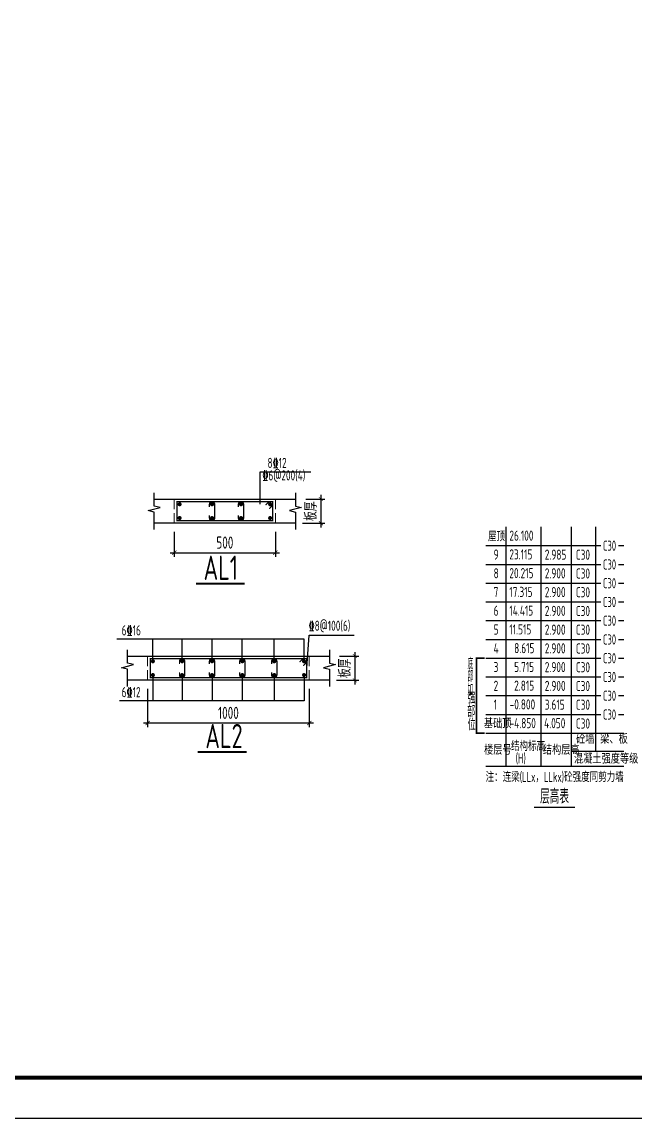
# Model space of a CAD drawing. Extents: x -655480 to 203344, y -294099 to 287156.
# Drawn here: x -150325 to -135155, y 28700 to 55792 of the extents above; entities that cross this region are included whole.
import ezdxf
from ezdxf.enums import TextEntityAlignment as Align

# ---------------------------------------------------------------- set-up
doc = ezdxf.new("R2010")
doc.units = 0
doc.header["$LTSCALE"] = 1000
doc.linetypes.add('DASH', pattern=[0.35, 0.25, -0.1])
doc.layers.get('0').update_dxf_attribs({"linetype": 'CONTINUOUS'})
doc.layers.get('DEFPOINTS').update_dxf_attribs({"linetype": 'CONTINUOUS'})
for name, color, linetype in [('-TK', 7, 'CONTINUOUS'), ('AXIS', 3, 'CONTINUOUS'), ('BEAM_DE', 7, 'CONTINUOUS'), ('NUM', 7, 'CONTINUOUS'), ('REIN', 6, 'CONTINUOUS'), ('S-0-TEXT', 7, 'CONTINUOUS'), ('S-B表格', 2, 'CONTINUOUS'), ('TEXT', 2, 'CONTINUOUS'), ('THIN', 7, 'CONTINUOUS'), ('大样详图_文字', 60, 'CONTINUOUS')]:
    doc.layers.add(name, color=color, linetype=linetype)
for name, color, linetype, lineweight in [('7549', 9, 'CONTINUOUS', 18), ('S-REIN', 12, 'CONTINUOUS', 50), ('S-Thin-D', 7, 'DASH', 18)]:
    doc.layers.add(name, color=color, linetype=linetype, lineweight=lineweight)
doc.styles.add('TSSD_DIMENSION', font='Tssdeng.shx', dxfattribs={"width": 0.7, "bigfont": 'tssdchn.shx'})
doc.styles.add('TSSD_Norm', font='Tssdeng.shx', dxfattribs={"bigfont": 'tssdchn.shx'})
doc.styles.add('TSSD_REIN', font='tssdeng.shx', dxfattribs={"width": 0.7, "height": 300, "bigfont": 'tssdchn.shx'})
doc.dimstyles.new('TSSD_25_100', dxfattribs={"dimtxt": 300, "dimasz": 100, "dimexe": 100, "dimexo": 250, "dimgap": 100, "dimtad": 1, "dimdec": 0, "dimlfac": 0.25, "dimzin": 0, "dimdsep": 46, "dimtxsty": 'TSSD_DIMENSION', "dimblk": 'ARCHTICK', "dimcen": 0, "dimdle": 100, "dimclrt": 7, "dimadec": 0, "dimazin": 0, "dimtfac": 1, "dimtdec": 0, "dimtix": 1, "dimtmove": 2, "dimatfit": 3, "dimldrblk": 'ARCHTICK', "dimfxl": 1, "dimtolj": 1, "dimtzin": 0, "dimarcsym": 0})

# ---------------------------------------------------------------- blocks, each defined once
blk = doc.blocks.new('A1')
blk.add_lwpolyline([(0, 59400), (0, 0), (84100, 0), (84100, 59400)], close=True)
at = {"const_width": 100}
blk.add_lwpolyline([(2500, 58400), (2500, 1000), (83100, 1000), (83100, 58400)], close=True, dxfattribs=at)
blk = doc.blocks.new('B20200424131938')
at = {"layer": '7549', "const_width": 40}
blk.add_lwpolyline([(417, 3688), (217, 3688), (217, 1834), (417, 1834)], dxfattribs=at)
at = {"layer": 'S-0-TEXT'}
blk.add_lwpolyline([(1641, 0, 27, 27, 0), (2658, 0, 0, 0, 0)], format="xyseb", dxfattribs=at)
at = {"layer": 'S-B表格'}
for p, q in [((952, 1021), (952, 6932)), ((1817, 1021), (1817, 6932)), ((2567, 1021), (2567, 6932)), ((3167, 1385), (3167, 6932)), ((452, 6469), (3167, 6469)), ((452, 6469), (3167, 6469)), ((3167, 6469), (3298, 6469)), ((3167, 6469), (3298, 6469)), ((3167, 6469), (3298, 6469)), ((3731, 6469), (3862, 6469)), ((3731, 6469), (3862, 6469)), ((3731, 6469), (3862, 6469)), ((452, 6005), (3167, 6005)), ((452, 6005), (3167, 6005)), ((3167, 6005), (3298, 6005)), ((3167, 6005), (3298, 6005)), ((3167, 6005), (3298, 6005)), ((3731, 6005), (3862, 6005)), ((3731, 6005), (3862, 6005)), ((3731, 6005), (3862, 6005)), ((452, 5542), (3167, 5542)), ((452, 5542), (3167, 5542)), ((3167, 5542), (3298, 5542)), ((3167, 5542), (3298, 5542)), ((3167, 5542), (3298, 5542)), ((3731, 5542), (3862, 5542)), ((3731, 5542), (3862, 5542)), ((3731, 5542), (3862, 5542)), ((452, 5078), (3167, 5078)), ((452, 5078), (3167, 5078)), ((3167, 5078), (3298, 5078)), ((3167, 5078), (3298, 5078)), ((3167, 5078), (3298, 5078)), ((3731, 5078), (3862, 5078)), ((3731, 5078), (3862, 5078)), ((3731, 5078), (3862, 5078)), ((452, 4615), (3167, 4615)), ((3167, 4615), (3298, 4615)), ((3731, 4615), (3862, 4615)), ((452, 4151), (3167, 4151)), ((3167, 4151), (3298, 4151)), ((3731, 4151), (3862, 4151)), ((452, 3688), (3167, 3688)), ((3167, 3688), (3298, 3688)), ((3731, 3688), (3862, 3688)), ((452, 3224), (3167, 3224)), ((3167, 3224), (3298, 3224)), ((3731, 3224), (3862, 3224)), ((452, 2761), (3167, 2761)), ((3167, 2761), (3298, 2761)), ((3731, 2761), (3862, 2761)), ((452, 2297), (3167, 2297)), ((3167, 2297), (3298, 2297)), ((3731, 2297), (3862, 2297)), ((452, 1834), (3167, 1834)), ((452, 1834), (3862, 1834)), ((452, 1834), (2854, 1834)), ((452, 1834), (2854, 1834)), ((2567, 1385), (3862, 1385)), ((452, 1021), (3862, 1021))]:
    blk.add_line(p, q, dxfattribs=at)
at = {"style": 'TSSD_REIN'}
for s, width, p, p2 in [('底', 0.535575, (-3, 3408), (134, 3408)), ('部', 0.530918, (-3, 3100), (134, 3100)), ('加', 0.526341, (-3, 2774), (134, 2774))]:
    blk.add_text(s, height=285, dxfattribs=dict(at, width=width)).set_placement(p, p2, align=Align.FIT)
for s, height, width, p in [('强', 285, 0.535575, (-3, 2477)), ('部', 285, 0.535575, (-13, 2146)), ('位', 285, 0.535575, (-3, 1820)), ('砼墙', 250, 0.7, (2681, 1495)), ('梁、板', 250, 0.7, (3279, 1495))]:
    blk.add_text(s, height=height, dxfattribs=dict(at, width=width)).set_placement(p, align=Align.BOTTOM_LEFT)
for s, width, p in [('结构标高', 0.65, (1070, 1392)), ('楼层号', 0.7, (405, 1299)), ('(H)', 0.65, (1188, 1086)), ('结构层高', 0.7, (1860, 1299)), ('混凝土强度等级', 0.7, (2629, 1080))]:
    blk.add_text(s, height=250, dxfattribs=dict(at, width=width)).set_placement(p)
at = {"layer": 'S-0-TEXT', "style": 'TSSD_REIN', "width": 0.7}
blk.add_text('层高表', height=360, dxfattribs=at).set_placement((1790, 90))
at = {"layer": 'S-B表格', "style": 'TSSD_REIN'}
for s, width, p in [('屋顶', 0.65, (503, 6575)), ('26.100', 0.7, (1031, 6590)), ('C30', 0.65, (3345, 6341)), ('9', 0.7, (642, 6123)), ('23.115', 0.7, (1031, 6126)), ('2.985', 0.7, (1907, 6121)), ('C30', 0.7, (2675, 6118)), ('C30', 0.65, (3345, 5877)), ('8', 0.7, (642, 5660)), ('20.215', 0.7, (1031, 5663)), ('2.900', 0.7, (1907, 5658)), ('C30', 0.7, (2675, 5654)), ('7', 0.7, (642, 5196)), ('17.315', 0.7, (1031, 5199)), ('2.900', 0.7, (1907, 5194)), ('C30', 0.7, (2675, 5191)), ('C30', 0.65, (3345, 5414)), ('C30', 0.65, (3345, 4950)), ('6', 0.7, (642, 4733)), ('14.415', 0.7, (1031, 4736)), ('2.900', 0.7, (1907, 4731)), ('C30', 0.7, (2675, 4727)), ('C30', 0.65, (3345, 4487)), ('5', 0.7, (642, 4269)), ('11.515', 0.7, (1031, 4272)), ('2.900', 0.7, (1907, 4267)), ('C30', 0.7, (2675, 4264)), ('C30', 0.65, (3345, 4023)), ('4', 0.7, (642, 3806)), ('8.615', 0.7, (1150, 3809)), ('2.900', 0.7, (1907, 3804)), ('C30', 0.7, (2675, 3800)), ('C30', 0.65, (3345, 3560)), ('3', 0.7, (642, 3342)), ('5.715', 0.7, (1150, 3345)), ('2.900', 0.7, (1907, 3340)), ('C30', 0.7, (2675, 3337)), ('C30', 0.65, (3345, 3096)), ('2', 0.7, (642, 2879)), ('2.815', 0.7, (1150, 2882)), ('2.900', 0.7, (1907, 2877)), ('C30', 0.7, (2675, 2873)), ('C30', 0.65, (3345, 2633)), ('1', 0.7, (642, 2415)), ('-0.800', 0.7, (1038, 2418)), ('3.615', 0.7, (1907, 2413)), ('C30', 0.7, (2675, 2410)), ('基础顶', 0.7, (400, 1951)), ('-4.850', 0.7, (1036, 1955)), ('4.050', 0.7, (1891, 1955)), ('C30', 0.7, (2675, 1946)), ('C30', 0.65, (3345, 2169))]:
    blk.add_text(s, height=250, dxfattribs=dict(at, width=width)).set_placement(p)
at = {"layer": 'TEXT', "style": 'TSSD_REIN', "width": 0.65}
blk.add_text('注：连梁(LLx，LLkx)砼强度同剪力墙', height=250, dxfattribs=at).set_placement((443, 627))
blk = doc.blocks.new('_ArchTick')
at = {"color": 0, "linetype": 'ByBlock', "const_width": 0.15}
blk.add_lwpolyline([(-0.5, -0.5), (0.5, 0.5)], dxfattribs=at)
blk = doc.blocks.new('*D1380')
at = {"layer": 'AXIS', "color": 0, "lineweight": -2, "transparency": 16777216}
for p, q in [((-143304, 44000), (-142828, 44000)), ((-142928, 44100), (-142928, 43300)), ((-143385, 43400), (-142828, 43400))]:
    blk.add_line(p, q, dxfattribs=at)
at = {"layer": 'DEFPOINTS', "color": 0, "transparency": 16777216}
for p in [(-143554, 44000), (-143635, 43400), (-142928, 43400)]:
    blk.add_point(p, dxfattribs=at)
at = {"layer": 'AXIS', "color": 0, "lineweight": -2, "transparency": 16777216, "xscale": 100, "yscale": 100, "zscale": 100}
for p, rotation in [((-142928, 44000), 90), ((-142928, 43400), 270)]:
    blk.add_blockref('_ArchTick', p, dxfattribs=dict(at, rotation=rotation))
at = {"layer": 'AXIS', "color": 7, "transparency": 16777216, "insert": (-143178, 43700), "char_height": 300, "attachment_point": 5, "rotation": 90, "style": 'TSSD_DIMENSION'}
blk.add_mtext('\\A1;板厚', dxfattribs=at)
blk = doc.blocks.new('*D1381')
at = {"layer": 'AXIS', "color": 0, "lineweight": -2, "transparency": 16777216}
for p, q in [((-146554, 43190), (-146554, 42574)), ((-144054, 43190), (-144054, 42574)), ((-146654, 42674), (-143954, 42674))]:
    blk.add_line(p, q, dxfattribs=at)
at = {"layer": 'DEFPOINTS', "color": 0, "transparency": 16777216}
for p in [(-146554, 43440), (-144054, 43440), (-144054, 42674)]:
    blk.add_point(p, dxfattribs=at)
at = {"layer": 'AXIS', "color": 0, "lineweight": -2, "transparency": 16777216, "xscale": 100, "yscale": 100, "zscale": 100, "rotation": 180}
blk.add_blockref('_ArchTick', (-146554, 42674), dxfattribs=at)
at = {"layer": 'AXIS', "color": 0, "lineweight": -2, "transparency": 16777216, "xscale": 100, "yscale": 100, "zscale": 100}
blk.add_blockref('_ArchTick', (-144054, 42674), dxfattribs=at)
at = {"layer": 'AXIS', "color": 7, "transparency": 16777216, "insert": (-145304, 42924), "char_height": 300, "attachment_point": 5, "style": 'TSSD_DIMENSION'}
blk.add_mtext('\\A1;500', dxfattribs=at)
blk = doc.blocks.new('*D1382')
at = {"layer": 'AXIS', "color": 0, "lineweight": -2, "transparency": 16777216}
for p, q in [((-142465, 40119), (-141988, 40119)), ((-142088, 40219), (-142088, 39419)), ((-142546, 39519), (-141988, 39519))]:
    blk.add_line(p, q, dxfattribs=at)
at = {"layer": 'DEFPOINTS', "color": 0, "transparency": 16777216}
for p in [(-142715, 40119), (-142796, 39519), (-142088, 39519)]:
    blk.add_point(p, dxfattribs=at)
at = {"layer": 'AXIS', "color": 0, "lineweight": -2, "transparency": 16777216, "xscale": 100, "yscale": 100, "zscale": 100}
for p, rotation in [((-142088, 40119), 90), ((-142088, 39519), 270)]:
    blk.add_blockref('_ArchTick', p, dxfattribs=dict(at, rotation=rotation))
at = {"layer": 'AXIS', "color": 7, "transparency": 16777216, "insert": (-142338, 39819), "char_height": 300, "attachment_point": 5, "rotation": 90, "style": 'TSSD_DIMENSION'}
blk.add_mtext('\\A1;板厚', dxfattribs=at)
blk = doc.blocks.new('*D1383')
at = {"layer": 'AXIS', "color": 0, "lineweight": -2, "transparency": 16777216}
for p, q in [((-147215, 39309), (-147215, 38365)), ((-143215, 39309), (-143215, 38365)), ((-147315, 38465), (-143115, 38465))]:
    blk.add_line(p, q, dxfattribs=at)
at = {"layer": 'DEFPOINTS', "color": 0, "transparency": 16777216}
for p in [(-147215, 39559), (-143215, 39559), (-143215, 38465)]:
    blk.add_point(p, dxfattribs=at)
at = {"layer": 'AXIS', "color": 0, "lineweight": -2, "transparency": 16777216, "xscale": 100, "yscale": 100, "zscale": 100, "rotation": 180}
blk.add_blockref('_ArchTick', (-147215, 38465), dxfattribs=at)
at = {"layer": 'AXIS', "color": 0, "lineweight": -2, "transparency": 16777216, "xscale": 100, "yscale": 100, "zscale": 100}
blk.add_blockref('_ArchTick', (-143215, 38465), dxfattribs=at)
at = {"layer": 'AXIS', "color": 7, "transparency": 16777216, "insert": (-145215, 38715), "char_height": 300, "attachment_point": 5, "style": 'TSSD_DIMENSION'}
blk.add_mtext('\\A1;1000', dxfattribs=at)

msp = doc.modelspace()

# ---------------------------------------------------------------- linework, layer by layer
at = {"layer": 'BEAM_DE'}
for p, q in [((-147054.03, 44000.2), (-143554.03, 44000.2)), ((-146554.03, 43400.2), (-147054.03, 43400.2)), ((-144054.03, 43400.2), (-146554.03, 43400.2)), ((-143554.03, 43400.2), (-144054.03, 43400.2)), ((-147714.52, 40119.46), (-142714.52, 40119.46)), ((-147214.52, 39519.46), (-147714.52, 39519.46)), ((-143214.52, 39519.46), (-147214.52, 39519.46)), ((-142714.52, 39519.46), (-143214.52, 39519.46))]:
    msp.add_line(p, q, dxfattribs=at)
at = {"layer": 'REIN', "const_width": 30}
for points in [[(-145686.03, 43600.2), (-145686.03, 43530.2, 1), (-145556.03, 43530.2), (-145556.03, 43870.2, 1), (-145686.03, 43870.2), (-145686.03, 43800.2)], [(-144969.03, 43600.2), (-144969.03, 43530.2, 1), (-144839.03, 43530.2), (-144839.03, 43870.2, 1), (-144969.03, 43870.2), (-144969.03, 43800.2)], [(-146426.52, 39719.46), (-146426.52, 39649.46, 1), (-146296.52, 39649.46), (-146296.52, 39989.46, 1), (-146426.52, 39989.46), (-146426.52, 39919.46)], [(-145686.02, 39719.46), (-145686.02, 39649.46, 1), (-145556.02, 39649.46), (-145556.02, 39989.46, 1), (-145686.02, 39989.46), (-145686.02, 39919.46)], [(-144936.52, 39719.46), (-144936.52, 39649.46, 1), (-144806.52, 39649.46), (-144806.52, 39989.46, 1), (-144936.52, 39989.46), (-144936.52, 39919.46)], [(-144146.35, 39719.46), (-144146.35, 39649.46, 1), (-144016.35, 39649.46), (-144016.35, 39989.46, 1), (-144146.35, 39989.46), (-144146.35, 39919.46)]]:
    msp.add_lwpolyline(points, format="xyb", dxfattribs=at)
at = {"layer": 'S-B表格', "color": 6, "linetype": 'ByBlock', "ltscale": 0.5, "const_width": 30}
msp.add_lwpolyline([(-138845.16, 39604.54), (-135998.79, 39604.54)], dxfattribs=at)
at = {"layer": 'S-REIN', "const_width": 30}
for points in [[(-144119.03, 43935.2), (-144119.03, 43465.2), (-146489.03, 43465.2), (-146489.03, 43935.2), (-144119.03, 43935.2)], [(-144295.8, 43850.35), (-144210.95, 43935.2)], [(-144119.03, 43843.28), (-144203.88, 43758.43)], [(-143279.52, 40054.46), (-143279.52, 39584.46), (-147149.52, 39584.46), (-147149.52, 40054.46), (-143279.52, 40054.46)], [(-143456.3, 39969.6), (-143371.45, 40054.46)], [(-143279.52, 39962.53), (-143364.38, 39877.68)]]:
    msp.add_lwpolyline(points, dxfattribs=at)
at = {"layer": 'S-REIN', "const_width": 50}
for points in [[(-146449.03, 43870.2, 1), (-146399.03, 43870.2, 1)], [(-145646.03, 43870.2, 1), (-145596.03, 43870.2, 1)], [(-144929.03, 43870.2, 1), (-144879.03, 43870.2, 1)], [(-144209.03, 43870.2, 1), (-144159.03, 43870.2, 1)], [(-146449.03, 43530.2, 1), (-146399.03, 43530.2, 1)], [(-145646.03, 43530.2, 1), (-145596.03, 43530.2, 1)], [(-144929.03, 43530.2, 1), (-144879.03, 43530.2, 1)], [(-144209.03, 43530.2, 1), (-144159.03, 43530.2, 1)], [(-147109.52, 39989.46, 1), (-147059.52, 39989.46, 1)], [(-146386.52, 39989.46, 1), (-146336.52, 39989.46, 1)], [(-145646.02, 39989.46, 1), (-145596.02, 39989.46, 1)], [(-144896.52, 39989.46, 1), (-144846.52, 39989.46, 1)], [(-144106.35, 39989.46, 1), (-144056.35, 39989.46, 1)], [(-143369.52, 39989.46, 1), (-143319.52, 39989.46, 1)], [(-147109.52, 39649.46, 1), (-147059.52, 39649.46, 1)], [(-146386.52, 39649.46, 1), (-146336.52, 39649.46, 1)], [(-145646.02, 39649.46, 1), (-145596.02, 39649.46, 1)], [(-144896.52, 39649.46, 1), (-144846.52, 39649.46, 1)], [(-144106.35, 39649.46, 1), (-144056.35, 39649.46, 1)], [(-143369.52, 39649.46, 1), (-143319.52, 39649.46, 1)]]:
    msp.add_lwpolyline(points, format="xyb", close=True, dxfattribs=at)
at = {"layer": 'S-Thin-D'}
for p, q in [((-146554.03, 43400.2), (-146554.03, 44000.2)), ((-144054.03, 43400.2), (-144054.03, 44000.2)), ((-147214.52, 39519.46), (-147214.52, 40119.46)), ((-143214.52, 39519.46), (-143214.52, 40119.46))]:
    msp.add_line(p, q, dxfattribs=at)
at = {"layer": 'TEXT', "const_width": 50}
for points in [[(-146017.87, 41905.7), (-144812.47, 41905.7)], [(-145973.78, 37746.74), (-144768.38, 37746.74)]]:
    msp.add_lwpolyline(points, dxfattribs=at)
at = {"layer": 'THIN'}
for points in [[(-147054.03, 43250.2), (-147054.03, 43675.2), (-147204.03, 43712.7), (-146904.03, 43787.7), (-147054.03, 43825.2), (-147054.03, 44150.2)], [(-143554.03, 44150.2), (-143554.03, 43825.2), (-143404.03, 43787.7), (-143704.03, 43712.7), (-143554.03, 43675.2), (-143554.03, 43250.2)], [(-147714.52, 39369.46), (-147714.52, 39794.46), (-147864.52, 39831.96), (-147564.52, 39906.96), (-147714.52, 39944.46), (-147714.52, 40269.46)], [(-142714.52, 40269.46), (-142714.52, 39944.46), (-142564.52, 39906.96), (-142864.52, 39831.96), (-142714.52, 39794.46), (-142714.52, 39369.46)]]:
    msp.add_lwpolyline(points, dxfattribs=at)
at = {"layer": '大样详图_文字'}
for p, q in [((-144426.82, 44670.2), (-143180.82, 44670.2)), ((-144426.82, 43870.2), (-144426.82, 44670.2)), ((-143344.52, 40534.67), (-147975.41, 40534.67)), ((-147084.52, 39989.46), (-147084.52, 40534.67)), ((-146361.52, 39989.46), (-146361.52, 40534.67)), ((-145621.02, 39989.46), (-145621.02, 40534.67)), ((-144871.52, 39989.46), (-144871.52, 40534.67)), ((-144081.35, 39989.46), (-144081.35, 40534.67)), ((-143344.52, 39989.46), (-143344.52, 40534.67)), ((-143279.52, 39819.46), (-143221.41, 40632.67)), ((-143221.41, 40632.67), (-142105.91, 40632.67)), ((-147084.52, 39649.46), (-147084.52, 39013.67)), ((-146361.52, 39649.46), (-146361.52, 39013.67)), ((-145621.02, 39649.46), (-145621.02, 39013.67)), ((-144871.52, 39649.46), (-144871.52, 39013.67)), ((-144081.35, 39649.46), (-144081.35, 39013.67)), ((-143344.52, 39649.46), (-143344.52, 39013.67)), ((-143344.52, 39013.67), (-147908.41, 39013.67))]:
    msp.add_line(p, q, dxfattribs=at)

# ---------------------------------------------------------------- block references
at = {"layer": '-TK'}
msp.add_blockref('A1', (-206460.15, 28699.67), dxfattribs=at)
at = {"layer": 'S-B表格'}
msp.add_blockref('B20200424131938', (-139296.8, 36380.44), dxfattribs=at)

# ---------------------------------------------------------------- texts
at = {"layer": 'NUM', "style": 'TSSD_Norm', "width": 0.7}
for s, p in [('AL1', (-145829.84, 42001.54)), ('AL2', (-145785.75, 37842.58))]:
    msp.add_text(s, height=600, dxfattribs=at).set_placement(p)
at = {"layer": '大样详图_文字', "style": 'TSSD_REIN', "width": 0.7}
for s, p in [('8\x8412', (-144248.44, 44693.46)), ('%%1326@200(4)', (-144375.68, 44384.68)), ('%%1328@100(6)', (-143232.19, 40668.17)), ('6%%13216', (-147856.46, 40554.55))]:
    msp.add_text(s, height=250, dxfattribs=at).set_placement(p, align=Align.BOTTOM_LEFT)
at = {"layer": '大样详图_文字', "color": 1, "style": 'TSSD_REIN', "width": 0.7}
msp.add_text('6%%13212', height=250, dxfattribs=at).set_placement((-147856.46, 39027.05), align=Align.BOTTOM_LEFT)

# ---------------------------------------------------------------- dimensions: what is measured, and where the dimension line sits
at = {"layer": 'AXIS'}
for base, p1, p2, picture, middle in [((-142927.98, 43400.2), (-143554.03, 44000.2), (-143635.21, 43400.2), '*D1380', (-143177.98, 43700.2)), ((-142088.48, 39519.46), (-142714.52, 40119.46), (-142795.7, 39519.46), '*D1382', (-142338.48, 39819.46))]:
    dim = msp.add_linear_dim(base=base, p1=p1, p2=p2, angle=90, text='板厚', dimstyle='TSSD_25_100', dxfattribs=at)
    dim.commit()
    dim.dimension.update_dxf_attribs({"geometry": picture, "text_midpoint": middle})
dim = msp.add_linear_dim(base=(-144054.03, 42674.44), p1=(-146554.03, 43439.94), p2=(-144054.03, 43439.94), text='500', dimstyle='TSSD_25_100', dxfattribs=at)
dim.commit()
dim.dimension.update_dxf_attribs({"geometry": '*D1381', "text_midpoint": (-145304.03, 42924.44)})
dim = msp.add_linear_dim(base=(-143214.52, 38465.2), p1=(-147214.52, 39559.2), p2=(-143214.52, 39559.2), dimstyle='TSSD_25_100', dxfattribs=at)
dim.commit()
dim.dimension.update_dxf_attribs({"geometry": '*D1383', "text_midpoint": (-145214.52, 38715.2)})

doc.saveas('drawing.dxf')
